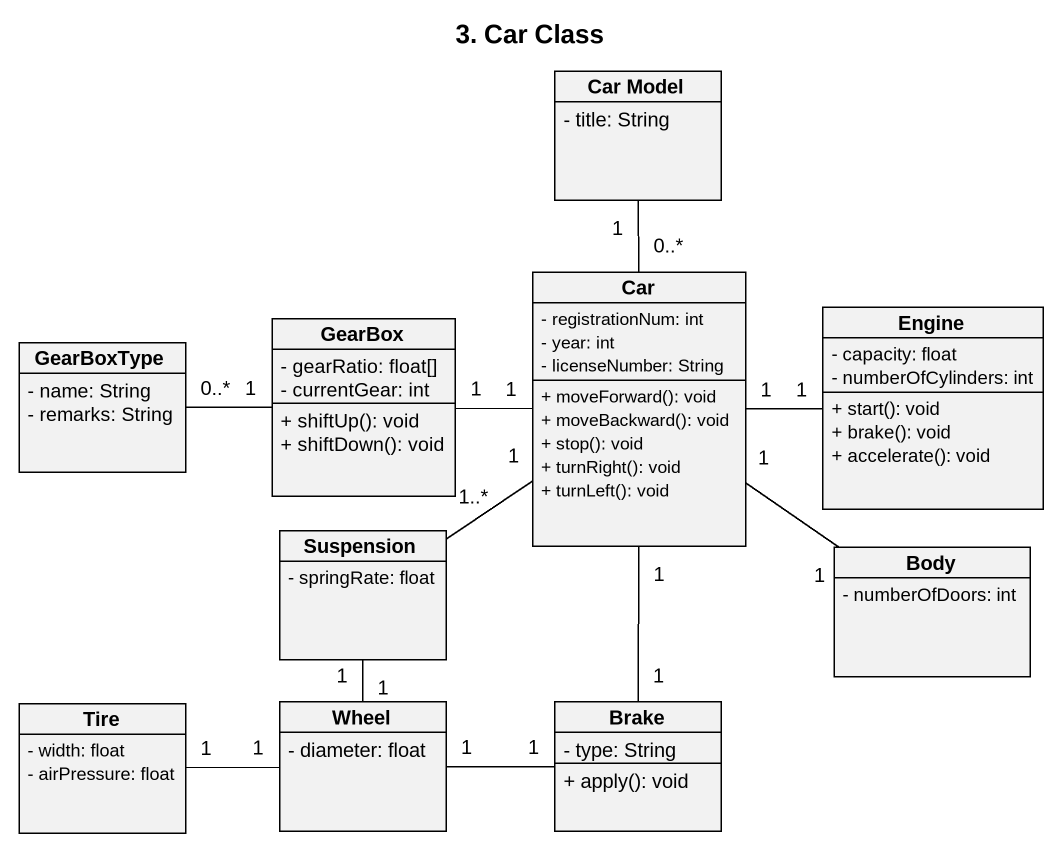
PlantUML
@startuml
title 3. Car Class
hide circle
hide empty members
skinparam classAttributeIconSize 0
class "Car Model" as Car_Model {
  - title: String
}
class Car {
  - registrationNum: int
  - year: int
  - licenseNumber: String
  + moveForward(): void
  + moveBackward(): void
  + stop(): void
  + turnRight(): void
  + turnLeft(): void
}
class GearBoxType {
  - name: String
  - remarks: String
}
class GearBox {
  - gearRatio: float[]
  - currentGear: int
  + shiftUp(): void
  + shiftDown(): void
}
class Engine {
  - capacity: float
  - numberOfCylinders: int
  + start(): void
  + brake(): void
  + accelerate(): void
}
class Suspension {
  - springRate: float
}
class Body {
  - numberOfDoors: int
}
class Tire {
  - width: float
  - airPressure: float
}
class Wheel {
  - diameter: float
}
class Brake {
  - type: String
  + apply(): void
}
Car "0..*" -up- "1" Car_Model
Car "1" -left- "1" GearBox
Car "1" -- "1" Brake
GearBox "1" -left- "0..*" GearBoxType
Engine "1" -left- "1" Car
Suspension "1..*" -up- "1" Car
Suspension "1" -- "1" Wheel
Body "1" -up- "1" Car
Tire "1" -right- "1" Wheel
Wheel "1" -right- "1" Brake
@enduml
